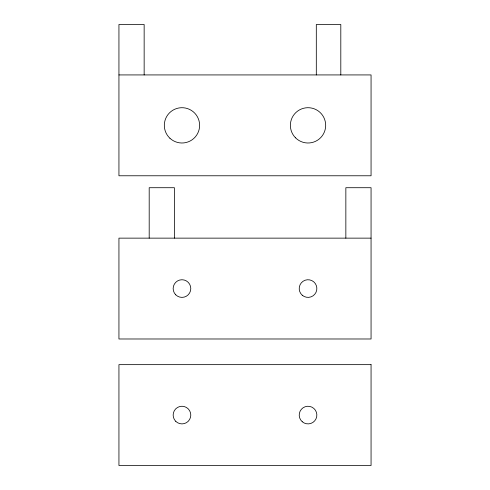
<?xml version="1.0" encoding="UTF-8"?>
<svg xmlns="http://www.w3.org/2000/svg" width="490" height="490" viewBox="0 0 490 490"><rect width="100%" height="100%" fill="white"/><g stroke="black" fill="none" stroke-linecap="round" stroke-linejoin="round"><path stroke-width="0.73" d="M118.941 74.927L371.059 74.927L371.059 175.775L118.941 175.775L118.941 24.5L144.152 24.5L144.152 74.927M371.059 238.14L118.941 238.14L118.941 338.988L371.059 338.988L371.059 187.713L345.848 187.713L345.848 238.14M340.807 74.927L340.807 24.5L316.307 24.5L316.307 74.927M174.403 238.14L174.403 187.713L149.193 187.713L149.193 238.14M371.059 364.652L118.941 364.652L118.941 465.5L371.059 465.5L371.059 364.652M175.732 294.802A8.826 8.826 0 0 0 190.494 290.846A8.826 8.826 0 0 0 179.683 280.041A8.826 8.826 0 0 0 175.732 294.802M302.263 295.237A8.826 8.826 0 0 0 316.699 290.221A8.826 8.826 0 0 0 305.135 280.225A8.826 8.826 0 0 0 302.263 295.237M302.263 421.749A8.826 8.826 0 0 0 316.699 416.733A8.826 8.826 0 0 0 305.135 406.743A8.826 8.826 0 0 0 302.263 421.749M175.732 421.314A8.826 8.826 0 0 0 190.494 417.358A8.826 8.826 0 0 0 179.683 406.553A8.826 8.826 0 0 0 175.732 421.314M295.55 137.831A17.646 17.646 0 0 0 325.078 129.917A17.646 17.646 0 0 0 303.463 108.302A17.646 17.646 0 0 0 295.55 137.831M169.907 138.235A17.646 17.646 0 0 0 199.161 129.348A17.646 17.646 0 0 0 176.841 108.462A17.646 17.646 0 0 0 169.907 138.235"/></g></svg>
